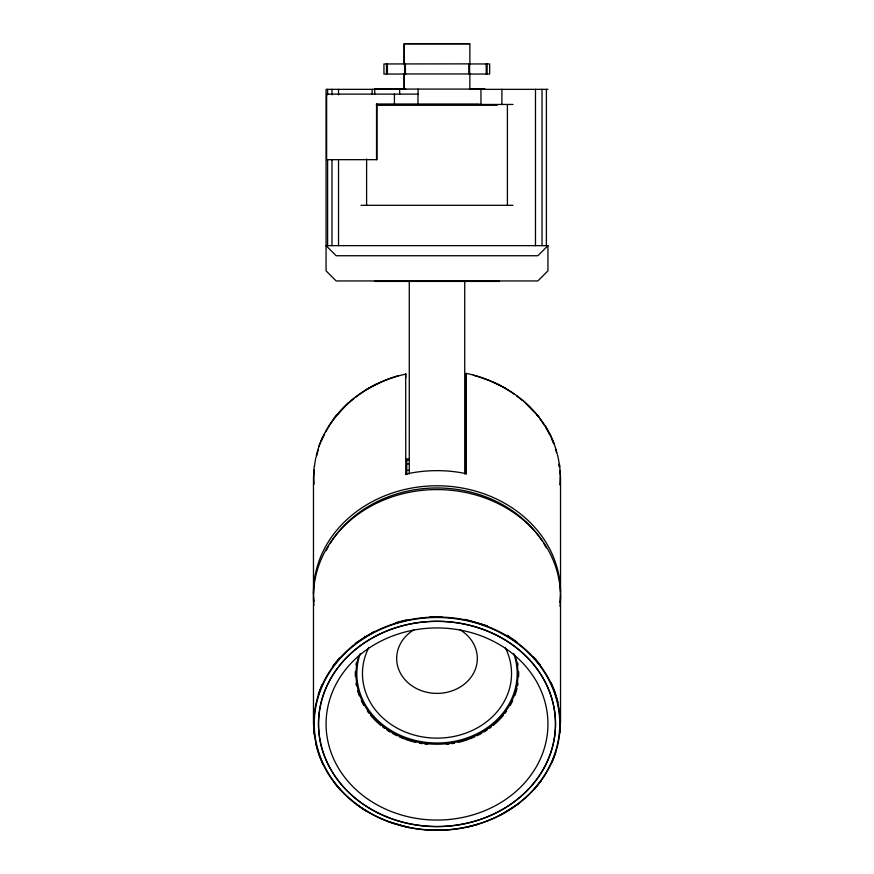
<?xml version="1.0" encoding="UTF-8"?>
<svg xmlns="http://www.w3.org/2000/svg" width="874" height="874" viewBox="0 0 874 874"><rect width="100%" height="100%" fill="white"/><g stroke="black" fill="none" stroke-linecap="round" stroke-linejoin="round"><path stroke-width="1.31" d="M404.334 63.868L404.356 43.7L469.851 43.7L469.884 63.868L383.948 63.955L383.948 74.039L405.722 74.039M405.755 474.549L405.7 373.777L405.755 377.808M469.851 89.082L469.884 73.951L404.334 73.951L404.356 89.082M405.7 474.134L410.813 473.074A123.529 106.989 0 0 1 461.079 472.692L466.213 473.675L466.213 373.329L473.479 375.055M466.213 373.471L466.257 474.09M314.028 714.244L313.569 724.415L314.225 734.564M559.983 732.707L560.442 722.547L559.775 712.386M313.558 476.658L314.192 466.41M499.491 281.144L462.117 280.947M507.728 635.857L507.357 635.3L517.015 642.084M318.267 694.262L322.003 684.615M551.997 762.346L555.744 752.7M318.824 446.308L322.79 436.629M332.579 666.469L339.309 658.133M534.691 788.829L541.421 780.493M333.824 418.504L348.66 402.521M547.932 245.649L537.849 255.732L336.151 255.732L326.068 245.649L547.932 245.649L547.932 270.864L537.849 280.947L336.151 280.947L326.068 270.864L326.068 89.345L382.233 89.345M355.357 643.297L374.356 631.367M518.653 803.654L499.655 815.584M374.52 281.144L387.695 281.144M366.741 389.291L376.792 383.861M395.616 622.769L406.858 619.819M467.153 827.143L478.395 824.193M405.711 374.083L398.686 375.842A122.753 106.311 0 0 0 355.794 397.124M430.052 616.749L441.796 616.662M432.204 830.3L443.948 830.213M469.578 43.787L404.039 43.787L404.039 63.955M470.321 63.955L489.669 63.955L489.669 74.039L470.321 74.039M484.961 89.082L374.717 89.082L374.717 94.119M374.411 89.159L405.722 89.159M469.458 89.159L484.666 89.159M475.565 89.345L547.932 89.345M376.333 104.203L479.214 104.203M376.585 104.465L512.983 104.465M376.858 105.175L497.175 105.175M361.017 205.314L512.983 205.314M394.098 280.947L452.339 281.144M374.629 281.308L499.382 281.308M374.793 281.417L499.218 281.417M406.749 459.09L409.272 459.09M406.749 459.899L409.272 459.899M406.749 463.832L409.272 463.832M406.749 470.332L409.272 470.332M366.282 811.094L356.985 804.878M465.055 619.371L487.299 625.85M408.945 827.58L386.701 821.101M495.318 382.965L505.478 388.242M523.821 401.199L538.974 416.953M533.359 656.669L540.263 664.906M333.748 782.055L340.642 790.293M545.179 425.693L550.38 434.913L554.542 444.527M551.199 682.878L555.132 692.47L558.005 702.335M322.812 764.073L318.868 754.491L316.006 744.626M559.579 464.553L560.409 474.79M560.529 476.494L560.529 591.84M560.529 595.62L560.529 722.306M546.392 89.345L546.392 245.649M542.022 89.345L542.022 245.649M535.478 89.345L535.478 245.649M507.401 104.465L507.401 205.314M501.894 89.345L501.894 104.465M487.113 63.955L487.113 74.039M486.217 63.955L486.217 74.039M480.962 90.055L480.962 103.919M469.6 63.868L469.6 73.951M468.825 63.868L468.825 73.951M464.739 281.45L464.739 474.003M418.1 89.082L418.1 94.119L326.625 94.119L326.625 159.669L376.945 159.669L376.945 104.203M417.969 94.119L417.969 104.203M409.272 281.45L409.272 474.003M406.76 459.058L406.76 474.604M405.394 63.868L405.394 73.951M404.618 63.868L404.618 73.951M404.039 74.039L404.039 89.159M399.669 89.082L399.669 94.119M394.436 94.119L394.436 104.203M387.401 63.955L387.401 74.039M386.505 63.955L386.505 74.039M376.541 104.203L376.541 159.669M372.106 89.345L372.106 94.381M366.61 158.981L366.61 205.314M338.522 89.345L338.522 94.774M338.522 160.018L338.522 245.649M331.978 89.345L331.978 94.774M331.978 160.018L331.978 245.649M327.608 89.345L327.608 94.774M327.608 160.018L327.608 245.649M313.471 476.898L313.471 593.708M313.471 597.488L313.471 724.175M313.897 601.662A123.54 106.989 0 0 1 437.459 485.78A123.54 106.989 0 0 1 560.026 602.459M313.897 605.442A123.54 106.989 0 0 1 437.459 489.571A123.54 106.989 0 0 1 560.026 606.239M314.116 484.13A123.168 106.672 0 0 1 314.094 470.059M314.465 466.224A123.168 106.672 0 0 1 315.94 457.353M316.213 456.097A123.168 106.672 0 0 1 398.555 375.645M473.402 375.077A123.168 106.672 0 0 1 557.022 453.027M557.35 454.283A123.168 106.672 0 0 1 559.622 466.924M559.961 470.758A123.168 106.672 0 0 1 559.83 484.83M316.617 456.031A122.753 106.311 0 0 1 318.278 449.815M321.315 441.283A122.753 106.311 0 0 1 322.867 437.699M323.424 436.519A122.753 106.311 0 0 1 324.571 434.17M325.784 431.843A122.753 106.311 0 0 1 353.85 398.642M474.527 375.623A122.753 106.311 0 0 1 514.578 394.458M516.589 395.911A122.753 106.311 0 0 1 522.412 400.489M526.093 403.712A122.753 106.311 0 0 1 533.173 410.78M536.723 414.855A122.753 106.311 0 0 1 538.417 416.942M540.045 419.061A122.753 106.311 0 0 1 544.578 425.638M545.966 427.889A122.753 106.311 0 0 1 549.757 434.804M551.428 438.344A122.753 106.311 0 0 1 553.428 443.151M555.558 449.258A122.753 106.311 0 0 1 556.629 452.972M558.901 464.28A122.753 106.311 0 0 1 559.207 466.814M515.092 655.533A80.976 70.128 0 0 1 437 744.211A80.976 70.128 0 0 1 358.908 655.533M518.009 683.162A81.686 70.739 0 0 1 517.572 685.729M517.026 688.275A81.686 70.739 0 0 1 514.731 695.824M512.688 700.697A81.686 70.739 0 0 1 510.219 705.449M506.592 711.13A81.686 70.739 0 0 1 504.975 713.315M503.26 715.456A81.686 70.739 0 0 1 493.307 725.333M491.33 726.917A81.686 70.739 0 0 1 489.276 728.435M487.179 729.91A81.686 70.739 0 0 1 483.912 731.997M481.683 733.308A81.686 70.739 0 0 1 477.062 735.733M474.68 736.848A81.686 70.739 0 0 1 469.819 738.869M468.573 739.328A81.686 70.739 0 0 1 458.358 742.365M454.425 743.195A81.686 70.739 0 0 1 451.782 743.654M449.105 744.047A81.686 70.739 0 0 1 446.428 744.353M427.572 744.353A81.686 70.739 0 0 1 424.895 744.047M422.218 743.654A81.686 70.739 0 0 1 419.575 743.195M415.642 742.365A81.686 70.739 0 0 1 405.427 739.328M404.192 738.869A81.686 70.739 0 0 1 399.32 736.848M396.938 735.733A81.686 70.739 0 0 1 392.328 733.308M390.088 731.997A81.686 70.739 0 0 1 386.832 729.91M384.724 728.435A81.686 70.739 0 0 1 382.681 726.917M380.693 725.333A81.686 70.739 0 0 1 370.74 715.456M369.036 713.315A81.686 70.739 0 0 1 367.408 711.13M363.781 705.449A81.686 70.739 0 0 1 361.323 700.697M359.269 695.824A81.686 70.739 0 0 1 357.641 690.821M356.428 685.729A81.686 70.739 0 0 1 355.991 683.162M355.368 676.673A81.686 70.739 0 0 1 355.368 671.494M355.991 665.005A81.686 70.739 0 0 1 356.428 662.437M517.572 662.437A81.686 70.739 0 0 1 518.009 665.005M518.632 671.494A81.686 70.739 0 0 1 518.632 676.673M513.781 653.61A80.168 69.428 0 0 1 437 743.009A80.168 69.428 0 0 1 360.219 653.599M505.205 647.536A74.541 64.556 0 0 1 437 738.137A74.541 64.556 0 0 1 368.795 647.536M459.637 629.542A40.335 34.938 0 0 1 467.273 681.545A40.335 34.938 0 0 1 406.738 681.545A40.335 34.938 0 0 1 414.363 629.542M326.188 550.664A121.016 104.804 0 0 1 328.733 545.955M330.11 543.628A121.016 104.804 0 0 1 435.197 487.976A121.016 104.804 0 0 1 542.142 540.886M543.606 543.169A121.016 104.804 0 0 1 546.316 547.823M364.884 636.381L364.524 636.949L364.884 636.381M366.676 810.952A122.753 106.311 0 0 0 559.305 733.002A122.753 106.311 0 0 0 385.03 627.51A122.753 106.311 0 0 0 366.676 810.952M366.435 811.105A123.168 106.661 0 0 0 559.71 732.893A123.168 106.661 0 0 0 384.866 627.051A123.168 106.661 0 0 0 366.435 811.105M377.754 812.875A118.493 102.619 0 0 0 555.493 724A118.493 102.619 0 0 0 377.754 635.136A118.493 102.619 0 0 0 377.754 812.875M368.435 799.513A110.932 96.064 0 0 0 546.807 737.678A110.932 96.064 0 0 0 395.769 634.819A110.932 96.064 0 0 0 368.435 799.513M365.157 805.467A118.493 102.619 0 0 0 554.531 736.957A118.493 102.619 0 0 0 391.323 629.182A118.493 102.619 0 0 0 365.157 805.467"/></g></svg>
